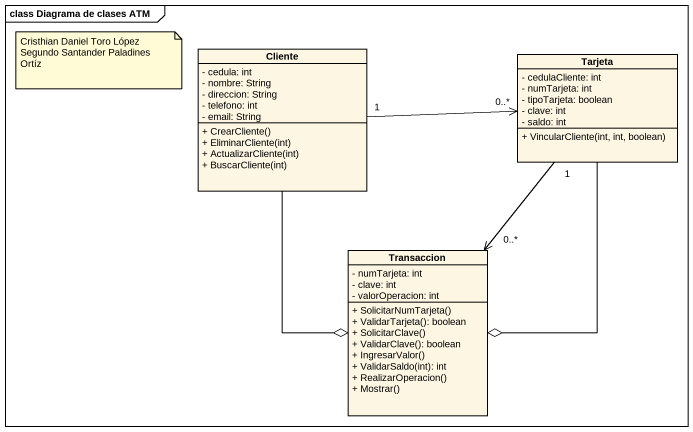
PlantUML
@startuml
mainframe class Diagrama de clases ATM
hide circle
hide empty members
skinparam classAttributeIconSize 0
class Cliente {
  - cedula: int
  - nombre: String
  - direccion: String
  - telefono: int
  - email: String
  + CrearCliente()
  + EliminarCliente(int)
  + ActualizarCliente(int)
  + BuscarCliente(int)
}
class Tarjeta {
  - cedulaCliente: int
  - numTarjeta: int
  - tipoTarjeta: boolean
  - clave: int
  - saldo: int
  + VincularCliente(int, int, boolean)
}
class Transaccion {
  - numTarjeta: int
  - clave: int
  - valorOperacion: int
  + SolicitarNumTarjeta()
  + ValidarTarjeta(): boolean
  + SolicitarClave()
  + ValidarClave(): boolean
  + IngresarValor()
  + ValidarSaldo(int): int
  + RealizarOperacion()
  + Mostrar()
}
Cliente "1" -right-> "0..*" Tarjeta
Cliente --o Transaccion
Tarjeta "1" --> "0..*" Transaccion
Tarjeta --o Transaccion
note as N1
  Cristhian Daniel Toro López
  Segundo Santander Paladines Ortíz
end note
@enduml
